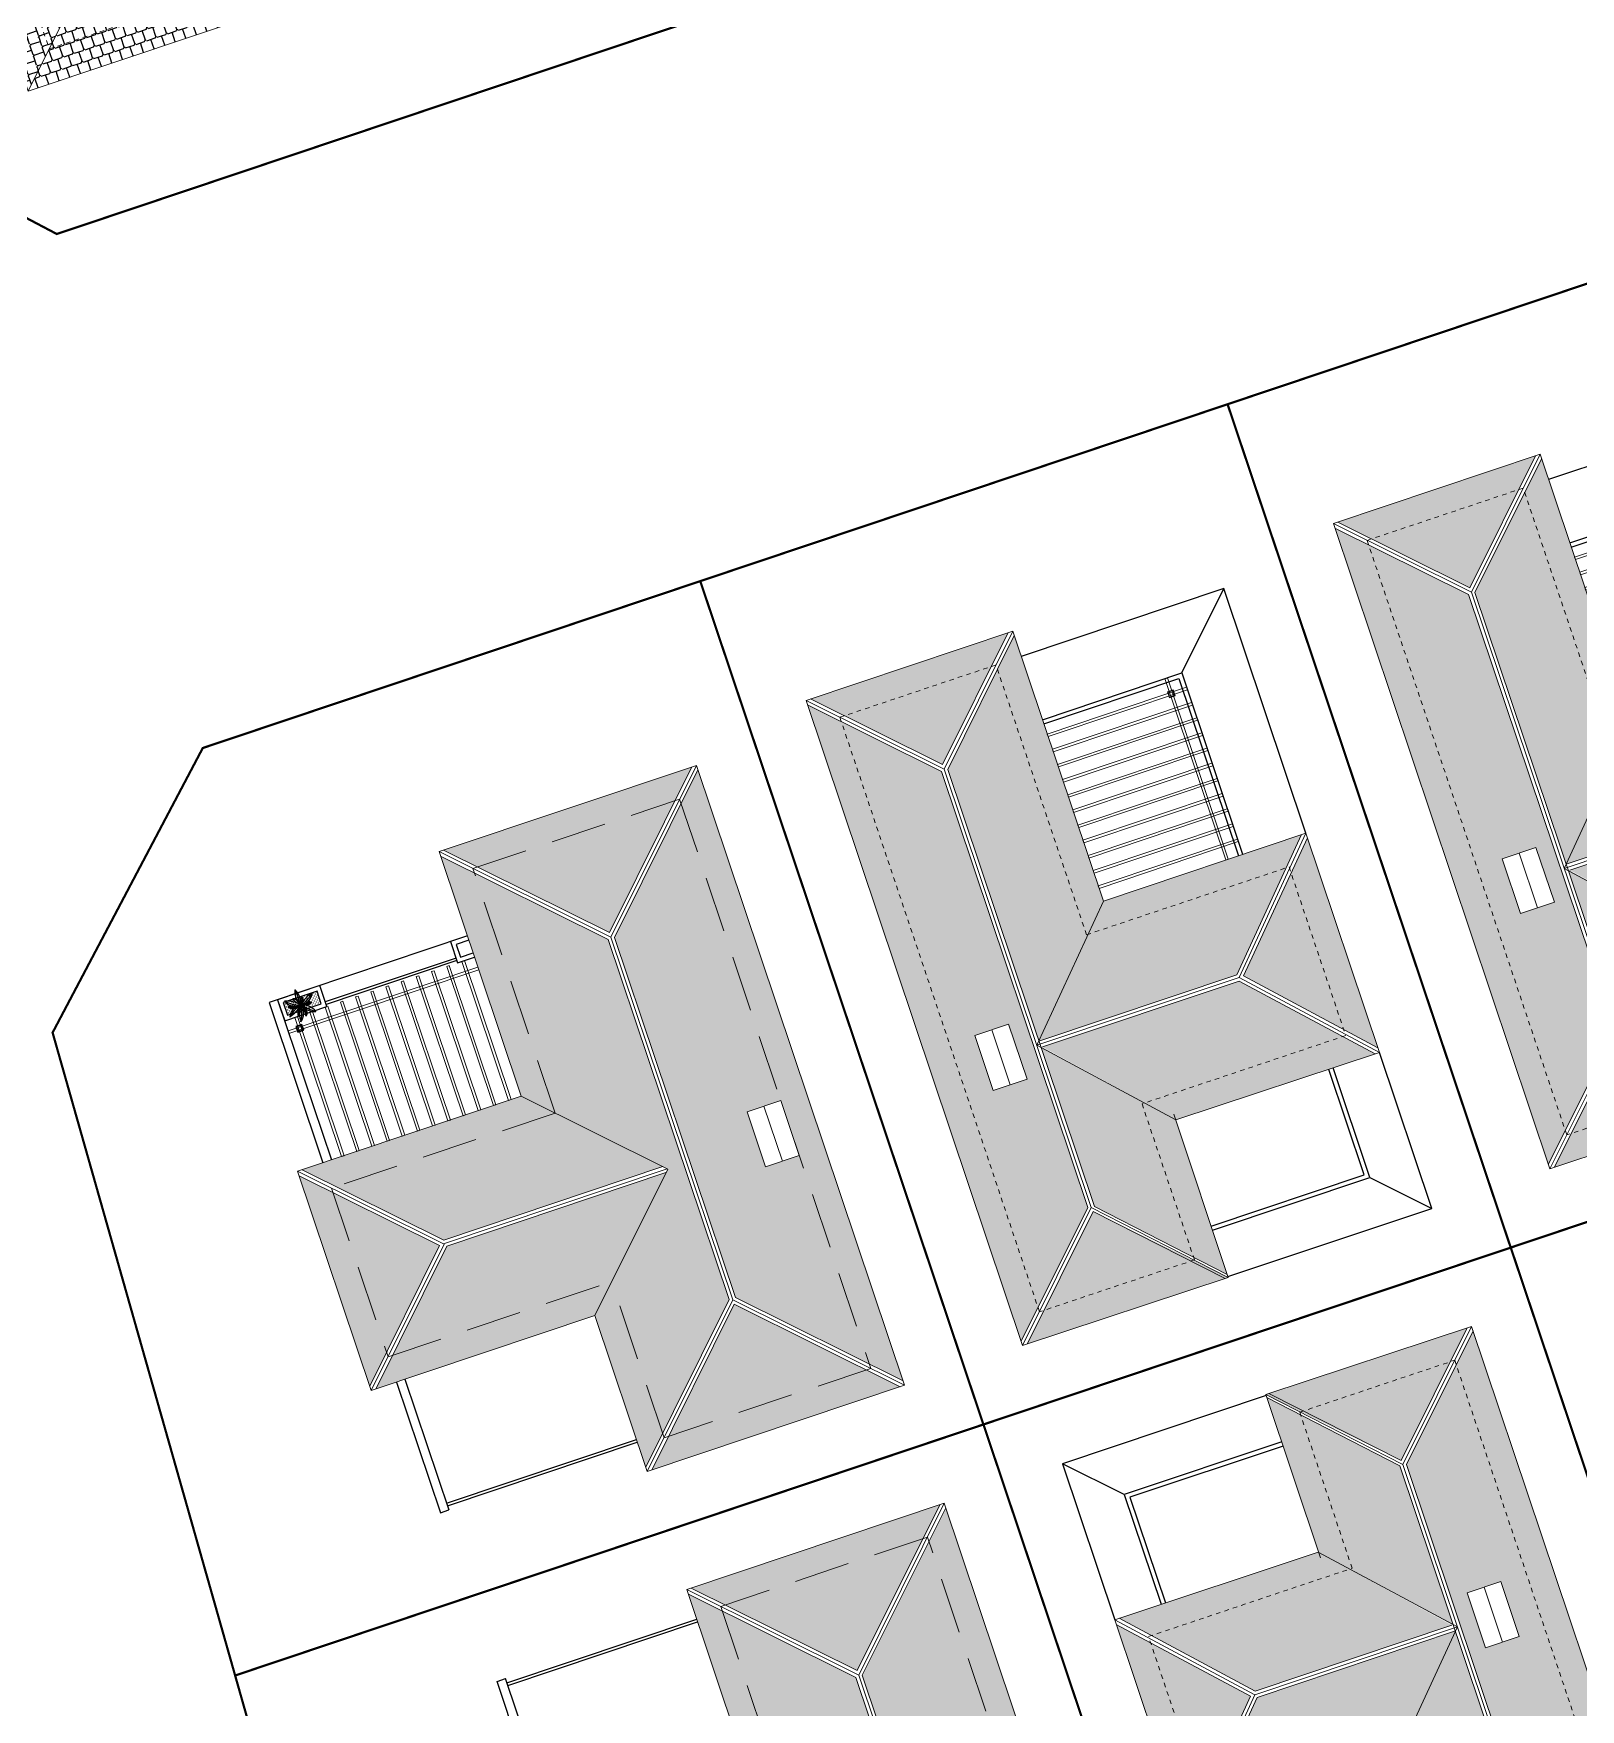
# Model space of a CAD drawing. Header units: metres. Extents: x 568336 to 569219, y 2065964 to 2066430.
# Drawn here: x 568500.8 to 568535.56, y 2066117.34 to 2066155.02 of the extents above; entities that cross this region are included whole.
import ezdxf

# ---------------------------------------------------------------- set-up
doc = ezdxf.new("R2010")
doc.units = ezdxf.units.M
doc.linetypes.add('CENTER', pattern=[2, 1.25, -0.25, 0.25, -0.25])
doc.linetypes.add('HIDDEN', pattern=[0.375, 0.25, -0.125])
doc.layers.get('0').update_dxf_attribs({"linetype": 'CONTINUOUS'})
for name, color, linetype, lineweight in [('-CENTER', 143, 'CENTER', 13), ('-FURNITURE', 46, 'CONTINUOUS', 9), ('-HIDE', 3, 'HIDDEN', 13), ('-KH', 143, 'CONTINUOUS', 13), ('-LINE1', 7, 'CONTINUOUS', 18), ('-RANH GIOI KHU DAT', 12, 'CENTER', 18), ('-TEXT', 7, 'CONTINUOUS', 15)]:
    doc.layers.add(name, color=color, linetype=linetype, lineweight=lineweight)
for name, color, linetype in [('-RANH GIOI LO DAT', 12, 'CONTINUOUS'), ('1-NETMANH', 8, 'CONTINUOUS'), ('13. NET HATCH', 252, 'CONTINUOUS'), ('A-Flor-Hral', 242, 'CONTINUOUS'), ('LoLK', 6, 'CONTINUOUS')]:
    doc.layers.add(name, color=color, linetype=linetype)
doc.styles.add('1', font='arial.ttf')

# ---------------------------------------------------------------- blocks, each defined once
blk = doc.blocks.new('M22-T2')
at = {"layer": '13. NET HATCH'}
h = blk.add_hatch(dxfattribs=at)
h.set_pattern_fill('_USER', color=256, scale=400, double=1, pattern_type=0)
h.set_pattern_definition([(0, (-85431.13, 2e-07), (0, 400), []), (90, (-85431.13, 2e-07), (-400, 2e-14), [])])
h.paths.add_polyline_path([(193470, -356814), (195170, -356814), (195170, -359014), (193470, -359014), (193470, -363514), (196470, -363514), (196470, -353514), (193470, -353514)])
h = blk.add_hatch(dxfattribs=at)
h.set_pattern_fill('MAIGO-12', color=256, scale=500, angle=180)
h.set_pattern_definition([(180, (-85581.13, 500), (-125, -250), [200, -50, 200, -50]), (270, (-85556.13, 475), (125, -250), [225, -275]), (225, (-85531.135, 500), (-125, -250), [35.35534, -671.75144]), (315, (-85581.135, 500), (125, -250), [35.35534, -671.75144])])
h.paths.add_polyline_path([(201020, -356064), (196670, -356064), (196670, -357214), (198270, -358814)])
h = blk.add_hatch(dxfattribs=at)
h.set_pattern_fill('MAIGO-12', color=256, scale=500, angle=90)
h.set_pattern_definition([(90, (-85431.13, 150), (-250, 125), [200, -50, 200, -50]), (180, (-85456.13, 125), (-250, -125), [225, -275]), (135, (-85431.135, 100), (-250, 125), [35.35534, -671.75144]), (225, (-85431.135, 150), (-250, -125), [35.35534, -671.75144])])
h.paths.add_polyline_path([(198270, -363514), (201020, -366264), (201020, -356064), (198270, -358814)])
h = blk.add_hatch(dxfattribs=at)
h.set_pattern_fill('MAIGO-12', color=256, scale=500, angle=270)
h.set_pattern_definition([(270, (-85431.13, -150), (250, -125), [200, -50, 200, -50]), (0, (-85406.13, -125), (250, 125), [225, -275]), (315, (-85431.135, -100), (250, -125), [35.35534, -671.75144]), (45, (-85431.135, -150), (250, 125), [35.35534, -671.75144])])
h.paths.add_polyline_path([(196670, -363714), (195520, -363714), (195520, -366264), (198270, -363514), (198270, -358814), (196670, -357214)])
h = blk.add_hatch(dxfattribs=at)
h.set_pattern_fill('MAIGO-12', color=256, scale=500)
h.set_pattern_definition([(0, (-85281.13, 2e-07), (125, 250), [200, -50, 200, -50]), (90, (-85306.13, 25), (-125, 250), [225, -275]), (45, (-85331.135, 2e-07), (125, 250), [35.35534, -671.75144]), (135, (-85281.135, 2e-07), (-125, 250), [35.35534, -671.75144])])
h.paths.add_polyline_path([(198270, -363514), (195520, -366264), (201020, -366264)])
at = {"layer": '-HIDE', "ltscale": 5}
blk.add_lwpolyline([(196270, -365514), (200270, -365514), (200270, -356814), (196270, -356814)], close=True, dxfattribs=at)
at = {"layer": '-KH'}
blk.add_line((195129, -359798), (194761, -359798), dxfattribs=at)
blk.add_lwpolyline([(194750, -359680), (195140, -359680), (194945, -359798)], close=True, dxfattribs=at)
blk.add_solid([(194945, -359798), (194945, -359680), (194750, -359680), (194945, -359798)], dxfattribs=at)
at = {"layer": '-LINE1'}
blk.add_lwpolyline([(193270, -363714), (196670, -363714), (196670, -353314), (193270, -353314)], close=True, dxfattribs=at)
for points in [[(193470, -359014), (193470, -363514), (196470, -363514), (196470, -353514), (193470, -353514), (193470, -356814)], [(195520, -363714), (195520, -366264), (201020, -366264), (201020, -356064), (196670, -356064)], [(201020, -356064), (198270, -358814), (196670, -357214)], [(198270, -358814), (198270, -363514)], [(201020, -366264), (198270, -363514), (195520, -366264)]]:
    blk.add_lwpolyline(points, dxfattribs=at)
at = {"layer": '-LINE1', "ltscale": 10}
for points in [[(193270, -356814), (195170, -356814), (195170, -359014), (193270, -359014)], [(193470, -357014), (194970, -357014), (194970, -358814), (193470, -358814)]]:
    blk.add_lwpolyline(points, close=True, dxfattribs=at)
at = {"layer": '-RANH GIOI LO DAT', "linetype": 'HIDDEN', "ltscale": 10, "const_width": 50}
blk.add_lwpolyline([(193270, -351314), (193270, -371157), (199276, -371441), (204270, -366677), (204270, -351314)], close=True, dxfattribs=at)
blk.add_line((179582, -353314), (191004, -353314))
at = {"layer": '13. NET HATCH'}
for p, q in [((196670, -353314), (200270, -353314)), ((196670, -353414), (200170, -353414)), ((200170, -353414), (200170, -356064)), ((200270, -353314), (200270, -356064)), ((193270, -368424), (193270, -363714)), ((193370, -368324), (193370, -363714)), ((200170, -366264), (200170, -366995)), ((200270, -366264), (200270, -367038)), ((198776, -368324), (200170, -366995)), ((198816, -368424), (200270, -367038)), ((193270, -368424), (198224, -368424)), ((193270, -368424), (198816, -368424)), ((193370, -368324), (198186, -368324)), ((193370, -368324), (198776, -368324))]:
    blk.add_line(p, q, dxfattribs=at)
at = {"layer": '-TEXT', "style": '1', "width": 0.75}
blk.add_text('+14.300', height=180, dxfattribs=at).set_placement((194679, -359610))
blk = doc.blocks.new('BT1-T2')
at = {"layer": '13. NET HATCH'}
h = blk.add_hatch(dxfattribs=at)
h.set_pattern_fill('N-ONG-01', color=256, scale=200, angle=270)
h.set_pattern_definition([(184.9697, (225280.8284, 38737.002), (2400.0002103, 199.9982614), [184.6944, -4432.6642]), (90, (225096.83, 38721), (-200, 200), [16, -184]), (270, (225080.83, 38921), (200, -200), [56, -144]), (0, (225080.83, 38865), (200, 200), [20, -180]), (180, (225100.83, 38737), (-200, -200), [20, -180]), (270, (225080.83, 38737), (200, -200), [16, -184]), (270, (225096.83, 38921), (200, -200), [40, -160]), (355.0303, (225096.8284, 38881.002), (2400.0002103, -199.9982614), [184.6944, -4432.6642]), (322.6961, (225106.8284, 38881.002), (-3400.0021483, 2599.997178), [52.8016, -5227.35]), (288.4349, (225148.83, 38849), (199.99968, -400.00009), [50.5964, -581.859]), (251.5651, (225164.83, 38801), (199.99968, 400.00009), [50.5964, -581.859]), (217.3039, (225148.8284, 38753.002), (-3400.0021483, -2599.997178), [52.8016, -5227.35]), (290.2249, (225134.828, 38839.002), (-800.001667, 2199.999453), [40.497, -4009.1944]), (249.7751, (225148.828, 38801.002), (-800.001667, -2199.999453), [40.497, -4009.1944]), (217.4054, (225134.828, 38763.002), (-2599.998493, -2000.0019905), [42.8018, -4237.385]), (322.5946, (225100.828, 38865.002), (-2599.998493, 2000.0019905), [42.8018, -4237.385])])
h.paths.add_polyline_path([(195087, 31507), (197462, 33882), (197462, 44220), (195087, 46595)])
h.paths.add_polyline_path([(196287, 39751), (196287, 41051), (197087, 41051), (197087, 39751)], flags=16)
h = blk.add_hatch(dxfattribs=at)
h.set_pattern_fill('N-ONG-01', color=256, scale=200, angle=180)
h.set_pattern_definition([(94.9697, (224896.8284, 38721.002), (199.9982614, -2400.0002103), [184.6944, -4432.6642]), (0, (224880.83, 38905), (200, 200), [16, -184]), (180, (225080.83, 38921), (-200, -200), [56, -144]), (270, (225024.83, 38921), (200, -200), [20, -180]), (90, (224896.83, 38901), (-200, 200), [20, -180]), (180, (224896.83, 38921), (-200, -200), [16, -184]), (180, (225080.83, 38905), (-200, -200), [40, -160]), (265.0303, (225040.8284, 38905.002), (-199.9982614, -2400.0002103), [184.6944, -4432.6642]), (232.6961, (225040.8284, 38895.002), (2599.997178, 3400.0021483), [52.8016, -5227.35]), (198.4349, (225008.83, 38853), (-400.00009, -199.99968), [50.5964, -581.859]), (161.5651, (224960.83, 38837), (400.00009, -199.99968), [50.5964, -581.859]), (127.3039, (224912.8284, 38853.002), (-2599.997178, 3400.0021483), [52.8016, -5227.35]), (200.2249, (224998.828, 38867.002), (2199.999453, 800.001667), [40.497, -4009.1944]), (159.7751, (224960.828, 38853.002), (-2199.999453, 800.001667), [40.497, -4009.1944]), (127.4054, (224922.828, 38867.002), (-2000.0019905, 2599.998493), [42.8018, -4237.385]), (232.5946, (225024.828, 38901.002), (2000.0019905, 2599.998493), [42.8018, -4237.385])])
h.paths.add_polyline_path([(199955, 46717), (195194, 46701), (197547, 44347)])
h.paths.add_polyline_path([(202305, 40476), (204684, 43000), (199967, 42985), (197646, 40476)])
h = blk.add_hatch(dxfattribs=at)
h.set_pattern_fill('N-ONG-01', color=256, scale=200, angle=90)
h.set_pattern_definition([(4.9697, (224880.8284, 39105.002), (-2400.0002103, -199.9982614), [184.6944, -4432.6642]), (270, (225064.83, 39121), (200, -200), [16, -184]), (90, (225080.83, 38921), (-200, 200), [56, -144]), (180, (225080.83, 38977), (-200, -200), [20, -180]), (0, (225060.83, 39105), (200, 200), [20, -180]), (90, (225080.83, 39105), (-200, 200), [16, -184]), (90, (225064.83, 38921), (-200, 200), [40, -160]), (175.0303, (225064.8284, 38961.002), (-2400.0002103, 199.9982614), [184.6944, -4432.6642]), (142.6961, (225054.8284, 38961.002), (3400.0021483, -2599.997178), [52.8016, -5227.35]), (108.4349, (225012.83, 38993), (-199.99968, 400.00009), [50.5964, -581.859]), (71.5651, (224996.83, 39041), (-199.99968, -400.00009), [50.5964, -581.859]), (37.3039, (225012.8284, 39089.002), (3400.0021483, 2599.997178), [52.8016, -5227.35]), (110.2249, (225026.828, 39003.002), (800.001667, -2199.999453), [40.497, -4009.1944]), (69.7751, (225012.828, 39041.002), (800.001667, 2199.999453), [40.497, -4009.1944]), (37.4054, (225026.828, 39079.002), (2599.998493, 2000.0019905), [42.8018, -4237.385]), (142.5946, (225060.828, 38977.002), (2599.998493, -2000.0019905), [42.8018, -4237.385])])
h.paths.add_polyline_path([(204787, 42891), (202440, 40401), (204787, 37910)])
h.paths.add_polyline_path([(199961, 42979), (199955, 46646), (197612, 44245), (197612, 40453)])
h.paths.add_polyline_path([(199987, 37801), (197612, 40321), (197612, 33882), (199987, 31507)])
h = blk.add_hatch(dxfattribs=at)
h.set_pattern_fill('N-ONG-01', color=256, scale=200)
h.set_pattern_definition([(274.9697, (225264.8284, 39121.002), (-199.9982614, 2400.0002103), [184.6944, -4432.6642]), (180, (225280.83, 38937), (-200, -200), [16, -184]), (0, (225080.83, 38921), (200, 200), [56, -144]), (90, (225136.83, 38921), (-200, 200), [20, -180]), (270, (225264.83, 38941), (200, -200), [20, -180]), (0, (225264.83, 38921), (200, 200), [16, -184]), (0, (225080.83, 38937), (200, 200), [40, -160]), (85.0303, (225120.8284, 38937.002), (199.9982614, 2400.0002103), [184.6944, -4432.6642]), (52.6961, (225120.8284, 38947.002), (-2599.997178, -3400.0021483), [52.8016, -5227.35]), (18.4349, (225152.83, 38989), (400.00009, 199.99968), [50.5964, -581.859]), (341.5651, (225200.83, 39005), (-400.00009, 199.99968), [50.5964, -581.859]), (307.3039, (225248.8284, 38989.002), (2599.997178, -3400.0021483), [52.8016, -5227.35]), (20.2249, (225162.828, 38975.002), (-2199.999453, -800.001667), [40.497, -4009.1944]), (339.7751, (225200.828, 38989.002), (2199.999453, -800.001667), [40.497, -4009.1944]), (307.4054, (225238.828, 38975.002), (2000.0019905, -2599.998493), [42.8018, -4237.385]), (52.5946, (225136.828, 38941.002), (-2000.0019905, -2599.998493), [42.8018, -4237.385])])
h.paths.add_polyline_path([(202305, 40326), (197612, 40326), (197612, 40321), (199987, 37801), (204684, 37801)])
h.paths.add_polyline_path([(197537, 33745), (195194, 31401), (199881, 31401)])
at = {"layer": '-FURNITURE'}
for points in [[(202947, 37801), (202947, 33501), (202887, 33501), (202887, 37801)], [(199987, 37501), (203287, 37501), (203287, 37441), (199987, 37441)], [(199987, 37141), (203287, 37141), (203287, 37081), (199987, 37081)], [(199987, 36781), (203287, 36781), (203287, 36721), (199987, 36721)], [(199987, 36421), (203287, 36421), (203287, 36361), (199987, 36361)], [(199987, 36061), (203287, 36061), (203287, 36001), (199987, 36001)], [(199987, 35701), (203287, 35701), (203287, 35641), (199987, 35641)], [(199987, 35341), (203287, 35341), (203287, 35281), (199987, 35281)], [(199987, 34981), (203287, 34981), (203287, 34921), (199987, 34921)], [(199987, 34621), (203287, 34621), (203287, 34561), (199987, 34561)], [(199987, 34261), (203287, 34261), (203287, 34201), (199987, 34201)], [(202847, 33801), (202987, 33801), (202987, 33941), (202847, 33941)], [(202858, 33812), (202976, 33812), (202976, 33929), (202858, 33929)], [(199987, 33901), (203287, 33901), (203287, 33841), (199987, 33841)]]:
    blk.add_lwpolyline(points, close=True, dxfattribs=at)
at = {"layer": '-HIDE', "ltscale": 5}
for p, q in [((195687, 32001), (195687, 46101)), ((204187, 38401), (204187, 42401)), ((199387, 38401), (199387, 32001)), ((199387, 38401), (204187, 38401)), ((199387, 32001), (195687, 32001))]:
    blk.add_line(p, q, dxfattribs=at)
blk.add_lwpolyline([(204187, 42401), (199361, 42401), (199361, 46101), (195687, 46101)], dxfattribs=at)
at = {"layer": '-LINE1'}
for p, q in [((199955, 46717), (195087, 46701)), ((195087, 31401), (195087, 46701)), ((195087, 46701), (197537, 44251)), ((195087, 46595), (197462, 44220)), ((199961, 42845), (199955, 46717)), ((197462, 44220), (197462, 33882)), ((197537, 44251), (197537, 33851)), ((204787, 43001), (199967, 42985)), ((202337, 40401), (204787, 43001)), ((204787, 37801), (204787, 43001)), ((202440, 40401), (204787, 42891)), ((197537, 40401), (199987, 37801)), ((202337, 40401), (204787, 37801)), ((202440, 40401), (204787, 37910)), ((199987, 37801), (199987, 31401)), ((199987, 37801), (204787, 37801)), ((197462, 33882), (195087, 31507)), ((199987, 31401), (195087, 31401))]:
    blk.add_line(p, q, dxfattribs=at)
for points in [[(195194, 46701), (197547, 44347), (199884, 46717)], [(197537, 44251), (199955, 46717)], [(199987, 31507), (197612, 33882), (197612, 44245), (199955, 46646)], [(199967, 42985), (197537, 40401)], [(204684, 43001), (202305, 40476), (197646, 40476)], [(196687, 41051), (196687, 39751)], [(202337, 40401), (197537, 40401)], [(204684, 37801), (202305, 40326), (197608, 40326)], [(199987, 31401), (197537, 33851), (195087, 31401)], [(199881, 31401), (197537, 33745), (195194, 31401)]]:
    blk.add_lwpolyline(points, dxfattribs=at)
blk.add_lwpolyline([(196287, 39751), (197087, 39751), (197087, 41051), (196287, 41051)], close=True, dxfattribs=at)
at = {"layer": '-RANH GIOI KHU DAT', "linetype": 'HIDDEN', "ltscale": 10, "const_width": 50}
blk.add_lwpolyline([(193687, 28101), (206187, 28101), (206187, 48101), (193687, 48101)], close=True, dxfattribs=at)
at = {"layer": '13. NET HATCH', "color": 250}
for p, q in [((199955, 46693), (204787, 46701)), ((204787, 46701), (204787, 43001)), ((204787, 37801), (204787, 32001)), ((204787, 32001), (199987, 32001))]:
    blk.add_line(p, q, dxfattribs=at)
for points in [[(203687, 45601), (204787, 46701)], [(199957, 45599), (203687, 45601), (203687, 43001)], [(199957, 45499), (203587, 45501), (203587, 43001)], [(199987, 33601), (203187, 33601), (203187, 37801)], [(199987, 33501), (203287, 33501), (203287, 37801)], [(203287, 33501), (204787, 32001)]]:
    blk.add_lwpolyline(points, dxfattribs=at)
blk = doc.blocks.new('mb-cay21')
for centre, radius, start, end in [((323, 122), 344, 127.0526, 193.6397), ((904, -76), 918, 149.2774, 171.9041), ((-406, 380), 522, 342.1417, 1.7778), ((-11, -305), 360, 95.3509, 151.9516), ((-406, 380), 522, 278.611, 320.85), ((262, -799), 887, 107.6158, 131.4255), ((-350, -54), 344, 18.2679, 77.7577), ((83, 412), 383, 199.8532, 255.8716), ((-1036, -793), 1315, 39.2618, 54.5536), ((-155, -183), 260, 72.6029, 113.2685), ((-130, 326), 298, 244.7044, 267.5626), ((-249, -2287), 2343, 85.498, 90.09), ((-623, 273), 660, 323.9758, 339.4862), ((57, 207), 143, 131.9837, 205.4724), ((224, 201), 285, 157.16, 204.0107), ((607, 265), 647, 175.9263, 194.9396), ((357, -131), 395, 154.191, 209.7589), ((69, 307), 265, 252.5643, 340.5658), ((-130, 286), 270, 297.6391, 353.4927), ((271, 12), 277, 118.6711, 171.4448), ((1314, -105), 1316, 173.8852, 189.76), ((-495, 542), 695, 315.3527, 335.2401), ((158, 0), 158, 169.0123, 258.5733), ((-267, -705), 795, 43.0584, 70.3682), ((495, -567), 793, 102.8236, 128.4584), ((420, 345), 517, 216.0101, 258.7514), ((-349, -155), 402, 28.0633, 29.2303), ((-89, 616), 575, 279.6289, 313.8517), ((252, 53), 245, 184.8141, 238.0945), ((-11, -305), 360, 23.5569, 85.5927), ((112, -192), 234, 44.3745, 98.3611), ((-382, -1631), 1733, 67.585, 73.6645), ((170, -57), 113, 15.6468, 102.6443), ((21, -96), 115, 141.0444, 190.8834), ((-116, -9), 111, 283.0214, 317.1626), ((-349, -155), 402, 334.7196, 5.6674), ((850, 187), 800, 197.5499, 205.3147)]:
    blk.add_arc(centre, radius, start, end)
blk = doc.blocks.new('BT2-T2.2')
at = {"layer": '1-NETMANH'}
h = blk.add_hatch(dxfattribs=at)
h.set_pattern_fill('CO-01', color=256, scale=0.05, angle=-161.4524)
h.set_pattern_definition([(288.547647, (568742.161962, 2066191.401822), (0.0447652554, -0.022272672), [0.009375, -0.061335678]), (243.547647, (568742.16196, 2066191.40182), (0.044765255, -0.022272672), [0.009375, -0.040625]), (333.547647, (568742.16196, 2066191.40182), (0.022272672, 0.044765255), [0.009375, -0.040625])])
h.paths.add_polyline_path([(568507.171, 2066133.49), (568506.412, 2066133.235), (568506.508, 2066132.951), (568507.266, 2066133.205)])
at = {"layer": '13. NET HATCH'}
h = blk.add_hatch(dxfattribs=at)
h.set_pattern_fill('N-ONG-01', color=256, scale=0.2, angle=-161.4524)
h.set_pattern_definition([(113.5173468, (568764.052217, 2066198.535489), (0.95303390937, -2.2117248205), [0.1846944, -4.4326642]), (18.54765, (568763.97852, 2066198.70484), (0.12599326, 0.25323053), [0.016, -0.184]), (198.54765, (568764.16304, 2066198.78363), (-0.12599326, -0.25323053), [0.056, -0.144]), (288.54765, (568764.10995, 2066198.76582), (0.25323053, -0.12599326), [0.02, -0.18]), (108.54765, (568763.99496, 2066198.70614), (-0.25323053, 0.12599326), [0.02, -0.18]), (198.54765, (568763.9886, 2066198.7251), (-0.12599326, -0.25323053), [0.016, -0.184]), (198.54765, (568764.16813, 2066198.76846), (-0.12599326, -0.25323053), [0.04, -0.16]), (283.5779468, (568764.1302085, 2066198.7557375), (0.5738134224, -2.33896098093), [0.1846944, -4.4326642]), (251.2437468, (568764.1333894, 2066198.746257), (1.38343446906, 4.05044553154), [0.0528016, -5.22735]), (216.982547, (568764.11641, 2066198.69626), (-0.315605334, -0.316848883), [0.0505964, -0.581859]), (180.112747, (568764.075994, 2066198.66582), (0.442842398, -0.062374295), [0.0505964, -0.581859]), (145.8515468, (568764.025398, 2066198.6657225), (-3.54646936627, 2.3963628624), [0.0528016, -5.22735]), (218.772547, (568764.102478, 2066198.706351), (1.83125522754, 1.45825393934), [0.040497, -4.0091944]), (178.322747, (568764.070905, 2066198.680991), (-2.34020535414, 0.05864435594), [0.040497, -4.0091944]), (145.9530468, (568764.030425, 2066198.682176), (-2.72316255778, 1.82876619872), [0.0428018, -4.237385]), (251.1422468, (568764.116312, 2066198.746856), (1.06907905204, 3.10114013004), [0.0428018, -4.237385])])
h.paths.add_polyline_path([(568513.744, 2066134.805), (568515.598, 2066138.532), (568510.016, 2066136.66)])
h.paths.add_polyline_path([(568511.761, 2066131.127), (568506.836, 2066129.475), (568510.019, 2066127.891), (568514.943, 2066129.544)])
h = blk.add_hatch(dxfattribs=at)
h.set_pattern_fill('N-ONG-01', color=256, scale=0.2, angle=108.5476)
h.set_pattern_definition([(23.5173468, (568763.9149, 2066198.8944545), (-2.2117248205, -0.95303390937), [0.1846944, -4.4326642]), (288.54765, (568764.08425, 2066198.96815), (0.25323053, -0.12599326), [0.016, -0.184]), (108.54765, (568764.16304, 2066198.78363), (-0.25323053, 0.12599326), [0.056, -0.144]), (198.54765, (568764.14523, 2066198.83672), (-0.12599326, -0.25323053), [0.02, -0.18]), (18.54765, (568764.08555, 2066198.95171), (0.12599326, 0.25323053), [0.02, -0.18]), (108.54765, (568764.10451, 2066198.95807), (-0.25323053, 0.12599326), [0.016, -0.184]), (108.54765, (568764.14787, 2066198.77854), (-0.25323053, 0.12599326), [0.04, -0.16]), (193.5779468, (568764.135149, 2066198.816463), (-2.33896098093, -0.5738134224), [0.1846944, -4.4326642]), (161.2437468, (568764.125668, 2066198.813282), (4.05044553154, -1.38343446906), [0.0528016, -5.22735]), (126.982547, (568764.07567, 2066198.83026), (-0.316848883, 0.315605334), [0.0505964, -0.581859]), (90.112747, (568764.045233, 2066198.87068), (-0.062374295, -0.442842398), [0.0505964, -0.581859]), (55.8515468, (568764.045134, 2066198.921274), (2.3963628624, 3.54646936627), [0.0528016, -5.22735]), (128.772547, (568764.085763, 2066198.844194), (1.45825393934, -1.83125522754), [0.040497, -4.0091944]), (88.322747, (568764.060402, 2066198.875767), (0.05864435594, 2.34020535414), [0.040497, -4.0091944]), (55.9530468, (568764.061587, 2066198.916247), (1.82876619872, 2.72316255778), [0.0428018, -4.237385]), (161.1422468, (568764.126267, 2066198.83036), (3.10114013004, -1.06907905204), [0.0428018, -4.237385])])
h.paths.add_polyline_path([(568516.574, 2066126.604), (568520.341, 2066124.73), (568515.733, 2066138.466), (568513.858, 2066134.699)])
h.paths.add_polyline_path([(568516.837, 2066130.773), (568517.595, 2066131.028), (568518.009, 2066129.795), (568517.25, 2066129.541)], flags=16)
h = blk.add_hatch(dxfattribs=at)
h.set_pattern_fill('N-ONG-01', color=256, scale=0.2, angle=-71.4524)
h.set_pattern_definition([(203.5173468, (568764.411182, 2066198.672806), (2.2117248205, 0.95303390937), [0.1846944, -4.4326642]), (108.54765, (568764.24183, 2066198.5991), (-0.25323053, 0.12599326), [0.016, -0.184]), (288.54765, (568764.16304, 2066198.78363), (0.25323053, -0.12599326), [0.056, -0.144]), (18.54765, (568764.18085, 2066198.73054), (0.12599326, 0.25323053), [0.02, -0.18]), (198.54765, (568764.24053, 2066198.61555), (-0.12599326, -0.25323053), [0.02, -0.18]), (288.54765, (568764.22157, 2066198.60919), (0.25323053, -0.12599326), [0.016, -0.184]), (288.54765, (568764.17821, 2066198.78872), (0.25323053, -0.12599326), [0.04, -0.16]), (13.5779468, (568764.190934, 2066198.750797), (2.33896098093, 0.5738134224), [0.1846944, -4.4326642]), (341.2437468, (568764.200415, 2066198.753978), (-4.05044553154, 1.38343446906), [0.0528016, -5.22735]), (306.982547, (568764.25041, 2066198.737), (0.316848883, -0.315605334), [0.0505964, -0.581859]), (270.112747, (568764.28085, 2066198.69658), (0.062374295, 0.442842398), [0.0505964, -0.581859]), (235.8515468, (568764.280949, 2066198.6459865), (-2.3963628624, -3.54646936627), [0.0528016, -5.22735]), (308.772547, (568764.24032, 2066198.723066), (-1.45825393934, 1.83125522754), [0.040497, -4.0091944]), (268.322747, (568764.265681, 2066198.691493), (-0.05864435594, -2.34020535414), [0.040497, -4.0091944]), (235.9530468, (568764.264495, 2066198.651014), (-1.82876619872, -2.72316255778), [0.0428018, -4.237385]), (341.1422468, (568764.199816, 2066198.736901), (-3.10114013004, 1.06907905204), [0.0428018, -4.237385])])
h.paths.add_polyline_path([(568511.761, 2066131.127), (568515.053, 2066129.489), (568513.415, 2066126.197), (568514.558, 2066122.79), (568516.432, 2066126.556), (568513.716, 2066134.651), (568509.95, 2066136.525)])
h.paths.add_polyline_path([(568508.356, 2066124.612), (568509.927, 2066127.77), (568506.77, 2066129.341)])
h = blk.add_hatch(dxfattribs=at)
h.set_pattern_fill('N-ONG-01', color=256, scale=0.2, angle=18.5476)
h.set_pattern_definition([(293.5173468, (568764.273866, 2066199.031771), (-0.95303390937, 2.2117248205), [0.1846944, -4.4326642]), (198.54765, (568764.34756, 2066198.86242), (-0.12599326, -0.25323053), [0.016, -0.184]), (18.54765, (568764.16304, 2066198.78363), (0.12599326, 0.25323053), [0.056, -0.144]), (108.54765, (568764.21613, 2066198.80144), (-0.25323053, 0.12599326), [0.02, -0.18]), (288.54765, (568764.33112, 2066198.86112), (0.25323053, -0.12599326), [0.02, -0.18]), (18.54765, (568764.33748, 2066198.84216), (0.12599326, 0.25323053), [0.016, -0.184]), (18.54765, (568764.15795, 2066198.7988), (0.12599326, 0.25323053), [0.04, -0.16]), (103.5779468, (568764.195874, 2066198.811523), (-0.5738134224, 2.33896098093), [0.1846944, -4.4326642]), (71.2437468, (568764.192693, 2066198.8210034), (-1.38343446906, -4.05044553154), [0.0528016, -5.22735]), (36.982547, (568764.20967, 2066198.871), (0.315605334, 0.316848883), [0.0505964, -0.581859]), (0.112747, (568764.25009, 2066198.90144), (-0.442842398, 0.062374295), [0.0505964, -0.581859]), (325.8515468, (568764.300685, 2066198.901538), (3.54646936627, -2.3963628624), [0.0528016, -5.22735]), (38.772547, (568764.223605, 2066198.860909), (-1.83125522754, -1.45825393934), [0.040497, -4.0091944]), (358.322747, (568764.255178, 2066198.886269), (2.34020535414, -0.05864435594), [0.040497, -4.0091944]), (325.9530468, (568764.295658, 2066198.885084), (2.72316255778, -1.82876619872), [0.0428018, -4.237385]), (71.1422468, (568764.209771, 2066198.820405), (-1.06907905204, -3.10114013004), [0.0428018, -4.237385])])
h.paths.add_polyline_path([(568510.088, 2066127.757), (568508.49, 2066124.545), (568513.415, 2066126.197), (568515.013, 2066129.409)])
h.paths.add_polyline_path([(568516.547, 2066126.45), (568514.693, 2066122.723), (568520.274, 2066124.596)])
at = {"layer": '-FURNITURE'}
for points in [[(568506.521, 2066132.597), (568506.54, 2066132.54), (568510.807, 2066133.971), (568510.787, 2066134.028)], [(568509.801, 2066133.95), (568509.744, 2066133.931), (568510.794, 2066130.803), (568510.85, 2066130.822)], [(568510.142, 2066134.065), (568510.085, 2066134.046), (568511.135, 2066130.917), (568511.192, 2066130.936)], [(568510.483, 2066134.179), (568510.426, 2066134.16), (568511.476, 2066131.032), (568511.533, 2066131.051)], [(568508.777, 2066133.607), (568508.72, 2066133.588), (568509.77, 2066130.459), (568509.827, 2066130.478)], [(568509.118, 2066133.721), (568509.061, 2066133.702), (568510.111, 2066130.574), (568510.168, 2066130.593)], [(568509.459, 2066133.836), (568509.403, 2066133.817), (568510.452, 2066130.688), (568510.509, 2066130.707)], [(568507.412, 2066133.149), (568507.355, 2066133.13), (568508.404, 2066130.001), (568508.461, 2066130.02)], [(568507.753, 2066133.263), (568507.696, 2066133.244), (568508.746, 2066130.116), (568508.803, 2066130.135)], [(568508.094, 2066133.378), (568508.037, 2066133.359), (568509.087, 2066130.23), (568509.144, 2066130.249)], [(568508.435, 2066133.492), (568508.379, 2066133.473), (568509.428, 2066130.345), (568509.485, 2066130.364)], [(568506.729, 2066132.92), (568506.672, 2066132.901), (568507.722, 2066129.772), (568507.779, 2066129.791)], [(568507.07, 2066133.034), (568507.013, 2066133.015), (568508.063, 2066129.887), (568508.12, 2066129.906)]]:
    blk.add_lwpolyline(points, close=True, dxfattribs=at)
at = {"layer": '-HIDE', "ltscale": 5}
for points in [[(568512.521, 2066130.749), (568510.676, 2066136.248), (568515.321, 2066137.806), (568519.615, 2066125.007), (568514.97, 2066123.449), (568513.793, 2066126.957)], [(568512.521, 2066130.749), (568507.496, 2066129.063), (568508.768, 2066125.271), (568513.793, 2066126.957)]]:
    blk.add_lwpolyline(points, dxfattribs=at)
at = {"layer": '-LINE1'}
for p, q in [((568511.761, 2066131.127), (568506.736, 2066129.441)), ((568506.736, 2066129.441), (568508.39, 2066124.511)), ((568508.39, 2066124.511), (568513.415, 2066126.197))]:
    blk.add_line(p, q, dxfattribs=at)
for points in [[(568511.761, 2066131.127), (568509.916, 2066136.626), (568515.699, 2066138.566), (568520.375, 2066124.629), (568514.592, 2066122.689), (568513.415, 2066126.197)], [(568509.916, 2066136.626), (568513.777, 2066134.705), (568515.699, 2066138.566)], [(568510.016, 2066136.66), (568513.744, 2066134.805), (568515.598, 2066138.532)], [(568520.341, 2066124.73), (568516.574, 2066126.604), (568513.858, 2066134.699), (568515.733, 2066138.466)], [(568514.558, 2066122.79), (568516.432, 2066126.556), (568513.716, 2066134.651), (568509.95, 2066136.525)], [(568516.513, 2066126.551), (568513.777, 2066134.705)], [(568511.761, 2066131.127), (568515.053, 2066129.489), (568513.415, 2066126.197)], [(568517.629, 2066129.668), (568517.216, 2066130.901)], [(568506.736, 2066129.441), (568510.028, 2066127.803), (568508.39, 2066124.511)], [(568506.836, 2066129.475), (568510.019, 2066127.891), (568514.943, 2066129.544)], [(568508.49, 2066124.545), (568510.088, 2066127.757), (568515.013, 2066129.409)], [(568510.013, 2066127.81), (568515.038, 2066129.496)], [(568506.77, 2066129.341), (568509.927, 2066127.77), (568508.356, 2066124.612)], [(568514.592, 2066122.689), (568516.513, 2066126.551), (568520.375, 2066124.629)], [(568514.693, 2066122.723), (568516.547, 2066126.45), (568520.274, 2066124.596)]]:
    blk.add_lwpolyline(points, dxfattribs=at)
blk.add_lwpolyline([(568517.595, 2066131.028), (568516.837, 2066130.773), (568517.25, 2066129.541), (568518.009, 2066129.795)], close=True, dxfattribs=at)
at = {"layer": '-RANH GIOI KHU DAT', "linetype": 'HIDDEN', "ltscale": 10, "const_width": 0.05}
blk.add_lwpolyline([(568522.147, 2066123.747), (568505.331, 2066118.104), (568501.229, 2066132.557), (568504.604, 2066138.956), (568515.784, 2066142.708), (568522.147, 2066123.747)], dxfattribs=at)
at = {"layer": '1-NETMANH'}
for p, q in [((568510.552, 2066134.73), (568506.096, 2066133.235)), ((568506.096, 2066133.235), (568507.305, 2066129.632)), ((568506.096, 2066133.235), (568507.305, 2066129.632)), ((568506.286, 2066133.298), (568507.494, 2066129.696)), ((568508.959, 2066124.702), (568509.945, 2066121.763)), ((568509.148, 2066124.766), (568510.135, 2066121.826)), ((568510.084, 2066121.978), (568514.35, 2066123.41)), ((568510.103, 2066121.921), (568514.369, 2066123.353)), ((568509.945, 2066121.763), (568510.135, 2066121.826))]:
    blk.add_line(p, q, dxfattribs=at)
for points in [[(568510.552, 2066134.73), (568510.173, 2066134.603), (568510.332, 2066134.129), (568510.711, 2066134.256)], [(568510.584, 2066134.635), (568510.299, 2066134.54), (568510.395, 2066134.255), (568510.679, 2066134.351)], [(568510.297, 2066134.233), (568507.358, 2066133.247)], [(568510.316, 2066134.176), (568507.377, 2066133.19)]]:
    blk.add_lwpolyline(points, dxfattribs=at)
for points in [[(568507.234, 2066133.616), (568506.286, 2066133.298), (568506.445, 2066132.824), (568507.393, 2066133.142)], [(568507.171, 2066133.49), (568506.412, 2066133.235), (568506.508, 2066132.951), (568507.266, 2066133.205)]]:
    blk.add_lwpolyline(points, close=True, dxfattribs=at)
at = {"layer": 'A-Flor-Hral'}
for points in [[(568506.831, 2066132.743), (568506.698, 2066132.698), (568506.742, 2066132.566), (568506.875, 2066132.61)], [(568506.823, 2066132.728), (568506.712, 2066132.691), (568506.749, 2066132.58), (568506.861, 2066132.617)]]:
    blk.add_lwpolyline(points, close=True, dxfattribs=at)
at = {"layer": '1-NETMANH', "xscale": 0.0009999999999999998, "yscale": 0.0009999999999999998, "zscale": 0.0009999999999999998, "rotation": 198.5476467893283}
blk.add_blockref('mb-cay21', (568506.794, 2066133.212), dxfattribs=at)
blk = doc.blocks.new('BT2-T2.3')
at = {"layer": '1-NETMANH'}
h = blk.add_hatch(dxfattribs=at)
h.set_pattern_fill('CO-01', color=256, scale=0.05, angle=18.5515)
h.set_pattern_definition([(108.5515, (568302.13748, 2066056.0783), (-0.044766753, 0.0222696615), [0.009375, -0.061335678]), (63.5515, (568302.13748, 2066056.0783), (-0.044766753, 0.022269662), [0.009375, -0.040625]), (153.5515, (568302.13748, 2066056.0783), (-0.022269662, -0.044766753), [0.009375, -0.040625])])
h.paths.add_polyline_path([(568516.079, 2066106.943), (568515.32, 2066106.689), (568515.225, 2066106.973), (568515.983, 2066107.228)])
at = {"layer": '13. NET HATCH'}
h = blk.add_hatch(dxfattribs=at)
h.set_pattern_fill('N-ONG-01', color=256, scale=0.2, angle=198.5515)
h.set_pattern_definition([(113.5211997, (568280.02609, 2066048.4468635), (0.953182638, -2.2116607273), [0.1846944, -4.4326642]), (18.5515, (568279.95238, 2066048.61621), (0.12597623, 0.253239), [0.016, -0.184]), (198.5515, (568280.1369, 2066048.69501), (-0.12597623, -0.253239), [0.056, -0.144]), (288.5515, (568280.0838, 2066048.6772), (0.253239, -0.12597623), [0.02, -0.18]), (108.5515, (568279.96882, 2066048.61751), (-0.253239, 0.12597623), [0.02, -0.18]), (198.5515, (568279.96246, 2066048.63647), (-0.12597623, -0.253239), [0.016, -0.184]), (198.5515, (568280.14199, 2066048.67984), (-0.12597623, -0.253239), [0.04, -0.16]), (283.5817997, (568280.1040665, 2066048.667117), (0.5739707081, -2.33892238868), [0.1846944, -4.4326642]), (251.2475997, (568280.107248, 2066048.657637), (1.38316208757, 4.05053855354), [0.0528016, -5.22735]), (216.9864, (568280.090273, 2066048.60764), (-0.315584027, -0.316870106), [0.0505964, -0.581859]), (180.1166, (568280.04986, 2066048.5772), (0.442846591, -0.062344515), [0.0505964, -0.581859]), (145.8553997, (568279.999262, 2066048.577095), (-3.54663050531, 2.39612436926), [0.0528016, -5.22735]), (218.7763997, (568280.076339, 2066048.617729), (1.8311571609, 1.4583770816), [0.040497, -4.0091944]), (178.3265997, (568280.044768, 2066048.592367), (-2.34020929247, 0.05848698514), [0.040497, -4.0091944]), (145.9568997, (568280.004288, 2066048.593549), (-2.7232855298, 1.82858307138), [0.0428018, -4.237385]), (251.1460997, (568280.090171, 2066048.658234), (1.06887050874, 3.10121201488), [0.0428018, -4.237385])])
h.paths.add_polyline_path([(568519.872, 2066114.928), (568516.66, 2066116.526), (568511.736, 2066114.874), (568514.947, 2066113.276)])
h.paths.add_polyline_path([(568521.165, 2066121.941), (568515.583, 2066120.068), (568519.311, 2066118.214)])
h = blk.add_hatch(dxfattribs=at)
h.set_pattern_fill('N-ONG-01', color=256, scale=0.2, angle=288.5515)
h.set_pattern_definition([(203.5211997, (568280.385046, 2066048.584204), (2.2116607273, 0.953182638), [0.1846944, -4.4326642]), (108.5515, (568280.2157, 2066048.5105), (-0.253239, 0.12597623), [0.016, -0.184]), (288.5515, (568280.1369, 2066048.69501), (0.253239, -0.12597623), [0.056, -0.144]), (18.5515, (568280.15471, 2066048.64192), (0.12597623, 0.253239), [0.02, -0.18]), (198.5515, (568280.2144, 2066048.52694), (-0.12597623, -0.253239), [0.02, -0.18]), (288.5515, (568280.19544, 2066048.52057), (0.253239, -0.12597623), [0.016, -0.184]), (288.5515, (568280.15207, 2066048.7001), (0.253239, -0.12597623), [0.04, -0.16]), (13.5817997, (568280.1647924, 2066048.662181), (2.33892238868, 0.5739707081), [0.1846944, -4.4326642]), (341.2475997, (568280.174273, 2066048.6653625), (-4.05053855354, 1.38316208757), [0.0528016, -5.22735]), (306.9864, (568280.22427, 2066048.64839), (0.316870106, -0.315584027), [0.0505964, -0.581859]), (270.1166, (568280.25471, 2066048.60797), (0.062344515, 0.442846591), [0.0505964, -0.581859]), (235.8553997, (568280.2548145, 2066048.557376), (-2.39612436926, -3.54663050531), [0.0528016, -5.22735]), (308.7763997, (568280.21418, 2066048.634453), (-1.4583770816, 1.8311571609), [0.040497, -4.0091944]), (268.3265997, (568280.239543, 2066048.602882), (-0.05848698514, -2.34020929247), [0.040497, -4.0091944]), (235.9568997, (568280.23836, 2066048.562402), (-1.82858307138, -2.7232855298), [0.0428018, -4.237385]), (341.1460997, (568280.173675, 2066048.648285), (-3.10121201488, 1.06887050874), [0.0428018, -4.237385])])
h.paths.add_polyline_path([(568522.142, 2066110.013), (568525.909, 2066108.139), (568521.299, 2066121.874), (568519.426, 2066118.108)])
h.paths.add_polyline_path([(568521.736, 2066116.173), (568522.494, 2066116.427), (568522.908, 2066115.195), (568522.15, 2066114.94)], flags=16)
h = blk.add_hatch(dxfattribs=at)
h.set_pattern_fill('N-ONG-01', color=256, scale=0.2, angle=108.5515)
h.set_pattern_definition([(23.5211997, (568279.888749, 2066048.80582), (-2.2116607273, -0.953182638), [0.1846944, -4.4326642]), (288.5515, (568280.0581, 2066048.87953), (0.253239, -0.12597623), [0.016, -0.184]), (108.5515, (568280.1369, 2066048.69501), (-0.253239, 0.12597623), [0.056, -0.144]), (198.5515, (568280.11908, 2066048.7481), (-0.12597623, -0.253239), [0.02, -0.18]), (18.5515, (568280.0594, 2066048.86309), (0.12597623, 0.253239), [0.02, -0.18]), (108.5515, (568280.07836, 2066048.86945), (-0.253239, 0.12597623), [0.016, -0.184]), (108.5515, (568280.12173, 2066048.68992), (-0.253239, 0.12597623), [0.04, -0.16]), (193.5817997, (568280.109003, 2066048.727843), (-2.33892238868, -0.5739707081), [0.1846944, -4.4326642]), (161.2475997, (568280.099522, 2066048.7246614), (4.05053855354, -1.38316208757), [0.0528016, -5.22735]), (126.9864, (568280.049524, 2066048.741636), (-0.316870106, 0.315584027), [0.0505964, -0.581859]), (90.1166, (568280.019084, 2066048.78205), (-0.062344515, -0.442846591), [0.0505964, -0.581859]), (55.8553997, (568280.0189806, 2066048.832648), (2.39612436926, 3.54663050531), [0.0528016, -5.22735]), (128.7763997, (568280.059615, 2066048.755571), (1.4583770816, -1.8311571609), [0.040497, -4.0091944]), (88.3265997, (568280.034252, 2066048.787142), (0.05848698514, 2.34020929247), [0.040497, -4.0091944]), (55.9568997, (568280.035435, 2066048.8276215), (1.82858307138, 2.7232855298), [0.0428018, -4.237385]), (161.1460997, (568280.10012, 2066048.741739), (3.10121201488, -1.06887050874), [0.0428018, -4.237385])])
h.paths.add_polyline_path([(568520.126, 2066106.198), (568522, 2066109.965), (568519.283, 2066118.06), (568515.517, 2066119.934), (568516.66, 2066116.526), (568519.952, 2066114.888), (568518.315, 2066111.596)])
h.paths.add_polyline_path([(568513.256, 2066110.011), (568514.827, 2066113.168), (568511.669, 2066114.739)])
h = blk.add_hatch(dxfattribs=at)
h.set_pattern_fill('N-ONG-01', color=256, scale=0.2, angle=18.5515)
h.set_pattern_definition([(293.5211997, (568280.247705, 2066048.9431604), (-0.953182638, 2.2116607273), [0.1846944, -4.4326642]), (198.5515, (568280.32141, 2066048.77381), (-0.12597623, -0.253239), [0.016, -0.184]), (18.5515, (568280.1369, 2066048.69501), (0.12597623, 0.253239), [0.056, -0.144]), (108.5515, (568280.18999, 2066048.71283), (-0.253239, 0.12597623), [0.02, -0.18]), (288.5515, (568280.30497, 2066048.77251), (0.253239, -0.12597623), [0.02, -0.18]), (18.5515, (568280.31134, 2066048.75355), (0.12597623, 0.253239), [0.016, -0.184]), (18.5515, (568280.1318, 2066048.71018), (0.12597623, 0.253239), [0.04, -0.16]), (103.5817997, (568280.169729, 2066048.722907), (-0.5739707081, 2.33892238868), [0.1846944, -4.4326642]), (71.2475997, (568280.166547, 2066048.732387), (-1.38316208757, -4.05053855354), [0.0528016, -5.22735]), (36.9864, (568280.18352, 2066048.782386), (0.315584027, 0.316870106), [0.0505964, -0.581859]), (0.1166, (568280.22394, 2066048.812826), (-0.442846591, 0.062344515), [0.0505964, -0.581859]), (325.8553997, (568280.274533, 2066048.812929), (3.54663050531, -2.39612436926), [0.0528016, -5.22735]), (38.7763997, (568280.197456, 2066048.772295), (-1.8311571609, -1.4583770816), [0.040497, -4.0091944]), (358.3265997, (568280.229027, 2066048.797657), (2.34020929247, -0.05848698514), [0.040497, -4.0091944]), (325.9568997, (568280.269507, 2066048.796475), (2.7232855298, -1.82858307138), [0.0428018, -4.237385]), (71.1460997, (568280.183625, 2066048.7317895), (-1.06887050874, -3.10121201488), [0.0428018, -4.237385])])
h.paths.add_polyline_path([(568520.26, 2066106.131), (568525.842, 2066108.005), (568522.115, 2066109.859)])
h.paths.add_polyline_path([(568519.898, 2066114.779), (568514.973, 2066113.126), (568513.39, 2066109.944), (568518.315, 2066111.596)])
at = {"layer": '-FURNITURE'}
for points in [[(568518.454, 2066108.162), (568518.397, 2066108.143), (568517.347, 2066111.272), (568517.404, 2066111.291)], [(568518.795, 2066108.277), (568518.738, 2066108.258), (568517.689, 2066111.386), (568517.745, 2066111.405)], [(568519.137, 2066108.391), (568519.08, 2066108.372), (568518.03, 2066111.501), (568518.087, 2066111.52)], [(568517.43, 2066107.819), (568517.373, 2066107.8), (568516.323, 2066110.928), (568516.38, 2066110.947)], [(568517.771, 2066107.933), (568517.715, 2066107.914), (568516.665, 2066111.043), (568516.722, 2066111.062)], [(568518.113, 2066108.048), (568518.056, 2066108.029), (568517.006, 2066111.157), (568517.063, 2066111.176)], [(568516.406, 2066107.475), (568516.349, 2066107.456), (568515.3, 2066110.584), (568515.356, 2066110.604)], [(568516.748, 2066107.59), (568516.691, 2066107.57), (568515.641, 2066110.699), (568515.698, 2066110.718)], [(568517.089, 2066107.704), (568517.032, 2066107.685), (568515.982, 2066110.814), (568516.039, 2066110.833)], [(568515.382, 2066107.131), (568515.326, 2066107.112), (568514.276, 2066110.241), (568514.333, 2066110.26)], [(568515.724, 2066107.246), (568515.667, 2066107.227), (568514.617, 2066110.355), (568514.674, 2066110.374)], [(568516.065, 2066107.36), (568516.008, 2066107.341), (568514.958, 2066110.47), (568515.015, 2066110.489)], [(568515.022, 2066107.263), (568515.003, 2066107.32), (568519.269, 2066108.752), (568519.288, 2066108.695)]]:
    blk.add_lwpolyline(points, close=True, dxfattribs=at)
at = {"layer": '-HIDE', "ltscale": 5}
for points in [[(568518.693, 2066112.356), (568520.538, 2066106.857), (568525.183, 2066108.416), (568520.888, 2066121.215), (568516.243, 2066119.656), (568517.42, 2066116.148)], [(568518.693, 2066112.356), (568513.668, 2066110.67), (568512.395, 2066114.462), (568517.42, 2066116.148)]]:
    blk.add_lwpolyline(points, dxfattribs=at)
at = {"layer": '-LINE1'}
for p, q in [((568511.635, 2066114.84), (568516.66, 2066116.526)), ((568513.29, 2066109.91), (568511.635, 2066114.84)), ((568518.315, 2066111.596), (568513.29, 2066109.91))]:
    blk.add_line(p, q, dxfattribs=at)
for points in [[(568518.315, 2066111.596), (568520.16, 2066106.098), (568525.943, 2066108.038), (568521.266, 2066121.975), (568515.483, 2066120.034), (568516.66, 2066116.526)], [(568515.483, 2066120.034), (568519.345, 2066118.113), (568521.266, 2066121.975)], [(568515.583, 2066120.068), (568519.311, 2066118.214), (568521.165, 2066121.941)], [(568521.299, 2066121.874), (568519.426, 2066118.108), (568522.142, 2066110.013), (568525.909, 2066108.139)], [(568515.517, 2066119.934), (568519.283, 2066118.06), (568522, 2066109.965), (568520.126, 2066106.198)], [(568519.345, 2066118.113), (568522.081, 2066109.959)], [(568518.315, 2066111.596), (568519.952, 2066114.888), (568516.66, 2066116.526)], [(568522.115, 2066116.3), (568522.529, 2066115.067)], [(568513.29, 2066109.91), (568514.927, 2066113.202), (568511.635, 2066114.84)], [(568513.256, 2066110.011), (568514.827, 2066113.168), (568511.669, 2066114.739)], [(568511.736, 2066114.874), (568514.947, 2066113.276), (568519.872, 2066114.928)], [(568513.39, 2066109.944), (568514.973, 2066113.126), (568519.898, 2066114.779)], [(568514.92, 2066113.188), (568519.945, 2066114.874)], [(568520.16, 2066106.098), (568522.081, 2066109.959), (568525.943, 2066108.038)], [(568520.26, 2066106.131), (568522.115, 2066109.859), (568525.842, 2066108.005)]]:
    blk.add_lwpolyline(points, dxfattribs=at)
blk.add_lwpolyline([(568522.908, 2066115.195), (568522.15, 2066114.94), (568521.736, 2066116.173), (568522.494, 2066116.427)], close=True, dxfattribs=at)
at = {"layer": '-RANH GIOI KHU DAT', "linetype": 'HIDDEN', "ltscale": 10, "const_width": 0.05}
blk.add_lwpolyline([(568522.148, 2066123.748), (568505.331, 2066118.104), (568509.434, 2066103.653), (568515.539, 2066100.434), (568528.511, 2066104.787), (568522.148, 2066123.748)], dxfattribs=at)
at = {"layer": '1-NETMANH'}
for p, q in [((568511.439, 2066117.939), (568515.706, 2066119.371)), ((568511.458, 2066117.882), (568515.725, 2066119.314)), ((568511.218, 2066117.97), (568511.407, 2066118.033)), ((568512.204, 2066115.031), (568511.218, 2066117.97)), ((568512.394, 2066115.094), (568511.407, 2066118.033)), ((568515.257, 2066106.562), (568514.048, 2066110.164)), ((568515.067, 2066106.498), (568513.858, 2066110.101)), ((568515.067, 2066106.498), (568513.858, 2066110.101)), ((568519.524, 2066107.994), (568515.067, 2066106.498))]:
    blk.add_line(p, q, dxfattribs=at)
for points in [[(568519.001, 2066108.293), (568516.062, 2066107.307)], [(568519.524, 2066107.994), (568519.144, 2066107.866), (568518.985, 2066108.341), (568519.365, 2066108.468)], [(568519.492, 2066108.089), (568519.207, 2066107.993), (568519.112, 2066108.278), (568519.396, 2066108.373)], [(568519.02, 2066108.236), (568516.081, 2066107.25)]]:
    blk.add_lwpolyline(points, dxfattribs=at)
for points in [[(568516.205, 2066106.88), (568515.257, 2066106.562), (568515.098, 2066107.036), (568516.046, 2066107.354)], [(568516.079, 2066106.943), (568515.32, 2066106.689), (568515.225, 2066106.973), (568515.983, 2066107.228)]]:
    blk.add_lwpolyline(points, close=True, dxfattribs=at)
at = {"layer": 'A-Flor-Hral'}
for points in [[(568515.357, 2066107.334), (568515.224, 2066107.289), (568515.179, 2066107.422), (568515.312, 2066107.466)], [(568515.342, 2066107.341), (568515.231, 2066107.304), (568515.194, 2066107.415), (568515.305, 2066107.452)]]:
    blk.add_lwpolyline(points, close=True, dxfattribs=at)
at = {"layer": '1-NETMANH', "xscale": -0.001, "yscale": 0.001, "zscale": 0.001, "rotation": 18.55149973107839}
blk.add_blockref('mb-cay21', (568515.611, 2066106.938), dxfattribs=at)

msp = doc.modelspace()

# ---------------------------------------------------------------- block references
at = {"layer": '-CENTER', "xscale": 0.001, "yscale": 0.001, "zscale": 0.001, "rotation": 288.5514997335048}
msp.add_blockref('M22-T2', (568783.957, 2066460.829), dxfattribs=at)
at = {"layer": '-KH', "xscale": -0.001, "yscale": 0.001, "zscale": 0.001}
for p, rotation in [((568335.071, 2066111.703), 198.551499804033), ((568323.221, 2066107.726), 198.551499804033), ((568744.775, 2066147.723), 18.55149982815881), ((568732.925, 2066143.746), 18.55149982815881)]:
    msp.add_blockref('BT1-T2', p, dxfattribs=dict(at, rotation=rotation))
at = {"layer": 'LoLK'}
for name in ['BT2-T2.2', 'BT2-T2.3']:
    msp.add_blockref(name, (0, 0), dxfattribs=at)

doc.saveas('drawing.dxf')
